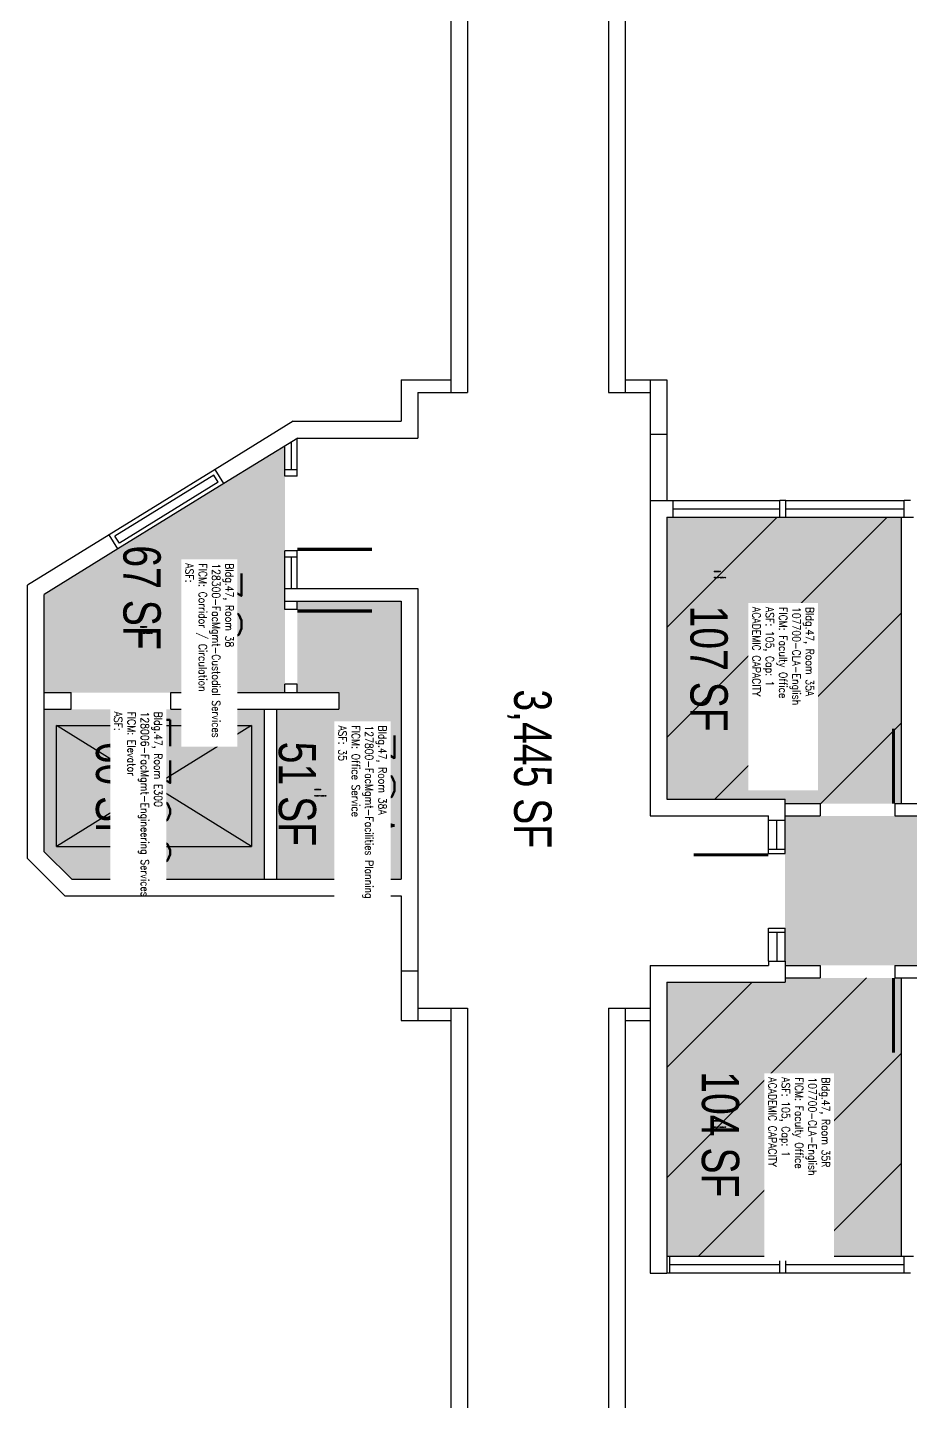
# Model space of a CAD drawing. Header units: inches. Extents: x 0 to 3310, y -908 to 1330.
# Drawn here: x 1376 to 1801, y -68 to 594 of the extents above; entities that cross this region are included whole.
import ezdxf
from ezdxf.enums import TextEntityAlignment as Align

# ---------------------------------------------------------------- set-up
doc = ezdxf.new("R2010")
doc.units = ezdxf.units.IN
doc.header["$LTSCALE"] = 0.25
doc.header["$MEASUREMENT"] = 0
for name, color, linetype in [('A-DOOR', 2, 'CONTINUOUS'), ('A-FLOR', 3, 'CONTINUOUS'), ('A-GLAZ', 1, 'CONTINUOUS'), ('A-GLAZ-SILL', 2, 'CONTINUOUS'), ('A-IDEN-CNUM', 7, 'CONTINUOUS'), ('A-IDEN-RNUM', 7, 'CONTINUOUS'), ('A-IDEN-SNUM', 4, 'CONTINUOUS'), ('A-IDEN-VNUM', 4, 'CONTINUOUS'), ('A-WALL', 5, 'CONTINUOUS'), ('AREA-TEXT', 3, 'CONTINUOUS'), ('Rooms-Capacity', 4, 'CONTINUOUS'), ('Rooms-Category-Color', 7, 'CONTINUOUS'), ('Rooms-College-Color', 7, 'CONTINUOUS'), ('Rooms-Department-Color', 7, 'CONTINUOUS'), ('Rooms-Division-Color', 7, 'CONTINUOUS'), ('Rooms-Information', 7, 'CONTINUOUS')]:
    doc.layers.add(name, color=color, linetype=linetype)
doc.styles.add('AREA', font='arial.ttf', dxfattribs={"width": 0.75, "height": 18})
doc.styles.add('ROOMSNUMBER', font='txt.shx', dxfattribs={"height": 0.03})
doc.styles.add('ROOMVNUMBER', font='simplex.shx', dxfattribs={"width": 0.85})

msp = doc.modelspace()

# ---------------------------------------------------------------- hatches: boundary and pattern name
at = {"layer": 'Rooms-Capacity'}
h = msp.add_hatch(dxfattribs=at)
h.set_pattern_fill('ANSI31', color=256, scale=300, style=0)
h.paths.add_polyline_path([(1796.94, 358.28), (1741.44, 358.28), (1738.44, 358.28), (1686.98, 358.28), (1683.98, 358.28), (1683.98, 222.28), (1740.98, 222.28), (1740.98, 220.24), (1793.94, 220.24), (1796.94, 220.24)])
h = msp.add_hatch(dxfattribs=at)
h.set_pattern_fill('ANSI31', color=256, scale=300, style=0)
h.paths.add_polyline_path([(1796.94, 136.24), (1793.94, 136.24), (1740.98, 136.24), (1740.98, 134.2), (1683.98, 134.2), (1683.98, 2.2), (1685.48, 2.2), (1738.44, 2.2), (1741.44, 2.2), (1796.94, 2.2)])
at = {"layer": 'Rooms-Category-Color', "true_color": 0xadadad}
for points in [[(1499.99, 317.78), (1499.99, 317.78), (1499.99, 323.78), (1499.99, 323.78), (1499.99, 339), (1499.99, 381), (1499.99, 392.51), (1470.65, 374.4), (1419.6, 342.89), (1384.03, 320.94), (1384.03, 273.74), (1499.99, 273.74)], [(1489.96, 265.7), (1384.03, 265.7), (1384.03, 197.03), (1397.32, 183.74), (1489.96, 183.74)], [(2579.93, 88.24), (2579.93, 214.24), (2499.98, 214.24), (2453.94, 214.24), (2285.94, 214.24), (2273.94, 214.24), (2045.94, 214.24), (2033.94, 214.24), (1805.94, 214.24), (1793.94, 214.24), (1740.98, 214.24), (1740.98, 212.24), (1740.98, 198.25), (1740.98, 196.24), (1740.98, 158.24), (1740.98, 144.25), (1740.98, 142.24), (1793.94, 142.24), (1805.94, 142.24), (2033.94, 142.24), (2045.94, 142.24), (2273.94, 142.24), (2285.94, 142.24), (2403.94, 142.24), (2403.94, 88.24), (2455.94, 88.24), (2455.94, 142.24), (2529.98, 142.24), (2529.98, 88.24)]]:
    msp.add_hatch(color=253, dxfattribs=at).paths.add_polyline_path(points)
at = {"layer": 'Rooms-Category-Color', "true_color": 0xfa9ba3}
for points in [[(1796.94, 358.28), (1741.44, 358.28), (1738.44, 358.28), (1686.98, 358.28), (1683.98, 358.28), (1683.98, 222.28), (1740.98, 222.28), (1740.98, 220.24), (1793.94, 220.24), (1796.94, 220.24)], [(1555.96, 317.78), (1505.99, 317.78), (1505.99, 273.74), (1525.96, 273.74), (1525.96, 265.7), (1495.96, 265.7), (1495.96, 183.74), (1555.96, 183.74)], [(1796.94, 136.24), (1793.94, 136.24), (1740.98, 136.24), (1740.98, 134.2), (1683.98, 134.2), (1683.98, 2.2), (1685.48, 2.2), (1738.44, 2.2), (1741.44, 2.2), (1796.94, 2.2)]]:
    msp.add_hatch(color=241, dxfattribs=at).paths.add_polyline_path(points)
at = {"layer": 'Rooms-College-Color', "true_color": 0xadadad}
for points in [[(1499.99, 317.78), (1499.99, 317.78), (1499.99, 323.78), (1499.99, 323.78), (1499.99, 339), (1499.99, 381), (1499.99, 392.51), (1470.65, 374.4), (1419.6, 342.89), (1384.03, 320.94), (1384.03, 273.74), (1499.99, 273.74)], [(1489.96, 265.7), (1384.03, 265.7), (1384.03, 197.03), (1397.32, 183.74), (1489.96, 183.74)], [(2579.93, 88.24), (2579.93, 214.24), (2499.98, 214.24), (2453.94, 214.24), (2285.94, 214.24), (2273.94, 214.24), (2045.94, 214.24), (2033.94, 214.24), (1805.94, 214.24), (1793.94, 214.24), (1740.98, 214.24), (1740.98, 212.24), (1740.98, 198.25), (1740.98, 196.24), (1740.98, 158.24), (1740.98, 144.25), (1740.98, 142.24), (1793.94, 142.24), (1805.94, 142.24), (2033.94, 142.24), (2045.94, 142.24), (2273.94, 142.24), (2285.94, 142.24), (2403.94, 142.24), (2403.94, 88.24), (2455.94, 88.24), (2455.94, 142.24), (2529.98, 142.24), (2529.98, 88.24)]]:
    msp.add_hatch(color=253, dxfattribs=at).paths.add_polyline_path(points)
at = {"layer": 'Rooms-College-Color', "true_color": 0xb2d6e9}
for points in [[(1796.94, 358.28), (1741.44, 358.28), (1738.44, 358.28), (1686.98, 358.28), (1683.98, 358.28), (1683.98, 222.28), (1740.98, 222.28), (1740.98, 220.24), (1793.94, 220.24), (1796.94, 220.24)], [(1796.94, 136.24), (1793.94, 136.24), (1740.98, 136.24), (1740.98, 134.2), (1683.98, 134.2), (1683.98, 2.2), (1685.48, 2.2), (1738.44, 2.2), (1741.44, 2.2), (1796.94, 2.2)]]:
    msp.add_hatch(color=254, dxfattribs=at).paths.add_polyline_path(points)
at = {"layer": 'Rooms-College-Color', "true_color": 0x80bc67}
msp.add_hatch(color=83, dxfattribs=at).paths.add_polyline_path([(1555.96, 317.78), (1505.99, 317.78), (1505.99, 273.74), (1525.96, 273.74), (1525.96, 265.7), (1495.96, 265.7), (1495.96, 183.74), (1555.96, 183.74)])
at = {"layer": 'Rooms-Department-Color', "true_color": 0xacacac}
for points in [[(1499.99, 317.78), (1499.99, 317.78), (1499.99, 323.78), (1499.99, 323.78), (1499.99, 339), (1499.99, 381), (1499.99, 392.51), (1470.65, 374.4), (1419.6, 342.89), (1384.03, 320.94), (1384.03, 273.74), (1499.99, 273.74)], [(1489.96, 265.7), (1384.03, 265.7), (1384.03, 197.03), (1397.32, 183.74), (1489.96, 183.74)], [(2579.93, 88.24), (2579.93, 214.24), (2499.98, 214.24), (2453.94, 214.24), (2285.94, 214.24), (2273.94, 214.24), (2045.94, 214.24), (2033.94, 214.24), (1805.94, 214.24), (1793.94, 214.24), (1740.98, 214.24), (1740.98, 212.24), (1740.98, 198.25), (1740.98, 196.24), (1740.98, 158.24), (1740.98, 144.25), (1740.98, 142.24), (1793.94, 142.24), (1805.94, 142.24), (2033.94, 142.24), (2045.94, 142.24), (2273.94, 142.24), (2285.94, 142.24), (2403.94, 142.24), (2403.94, 88.24), (2455.94, 88.24), (2455.94, 142.24), (2529.98, 142.24), (2529.98, 88.24)]]:
    msp.add_hatch(color=253, dxfattribs=at).paths.add_polyline_path(points)
at = {"layer": 'Rooms-Department-Color', "true_color": 0xb2d6e9}
for points in [[(1796.94, 358.28), (1741.44, 358.28), (1738.44, 358.28), (1686.98, 358.28), (1683.98, 358.28), (1683.98, 222.28), (1740.98, 222.28), (1740.98, 220.24), (1793.94, 220.24), (1796.94, 220.24)], [(1796.94, 136.24), (1793.94, 136.24), (1740.98, 136.24), (1740.98, 134.2), (1683.98, 134.2), (1683.98, 2.2), (1685.48, 2.2), (1738.44, 2.2), (1741.44, 2.2), (1796.94, 2.2)]]:
    msp.add_hatch(color=254, dxfattribs=at).paths.add_polyline_path(points)
at = {"layer": 'Rooms-Department-Color', "true_color": 0x80bc67}
msp.add_hatch(color=83, dxfattribs=at).paths.add_polyline_path([(1555.96, 317.78), (1505.99, 317.78), (1505.99, 273.74), (1525.96, 273.74), (1525.96, 265.7), (1495.96, 265.7), (1495.96, 183.74), (1555.96, 183.74)])
at = {"layer": 'Rooms-Division-Color', "true_color": 0xadadad}
for points in [[(1499.99, 317.78), (1499.99, 317.78), (1499.99, 323.78), (1499.99, 323.78), (1499.99, 339), (1499.99, 381), (1499.99, 392.51), (1470.65, 374.4), (1419.6, 342.89), (1384.03, 320.94), (1384.03, 273.74), (1499.99, 273.74)], [(1489.96, 265.7), (1384.03, 265.7), (1384.03, 197.03), (1397.32, 183.74), (1489.96, 183.74)], [(2579.93, 88.24), (2579.93, 214.24), (2499.98, 214.24), (2453.94, 214.24), (2285.94, 214.24), (2273.94, 214.24), (2045.94, 214.24), (2033.94, 214.24), (1805.94, 214.24), (1793.94, 214.24), (1740.98, 214.24), (1740.98, 212.24), (1740.98, 198.25), (1740.98, 196.24), (1740.98, 158.24), (1740.98, 144.25), (1740.98, 142.24), (1793.94, 142.24), (1805.94, 142.24), (2033.94, 142.24), (2045.94, 142.24), (2273.94, 142.24), (2285.94, 142.24), (2403.94, 142.24), (2403.94, 88.24), (2455.94, 88.24), (2455.94, 142.24), (2529.98, 142.24), (2529.98, 88.24)]]:
    msp.add_hatch(color=253, dxfattribs=at).paths.add_polyline_path(points)
at = {"layer": 'Rooms-Division-Color', "true_color": 0xb2d6e9}
for points in [[(1796.94, 358.28), (1741.44, 358.28), (1738.44, 358.28), (1686.98, 358.28), (1683.98, 358.28), (1683.98, 222.28), (1740.98, 222.28), (1740.98, 220.24), (1793.94, 220.24), (1796.94, 220.24)], [(1796.94, 136.24), (1793.94, 136.24), (1740.98, 136.24), (1740.98, 134.2), (1683.98, 134.2), (1683.98, 2.2), (1685.48, 2.2), (1738.44, 2.2), (1741.44, 2.2), (1796.94, 2.2)]]:
    msp.add_hatch(color=254, dxfattribs=at).paths.add_polyline_path(points)
at = {"layer": 'Rooms-Division-Color', "true_color": 0x80bc67}
msp.add_hatch(color=83, dxfattribs=at).paths.add_polyline_path([(1555.96, 317.78), (1505.99, 317.78), (1505.99, 273.74), (1525.96, 273.74), (1525.96, 265.7), (1495.96, 265.7), (1495.96, 183.74), (1555.96, 183.74)])

# ---------------------------------------------------------------- linework, layer by layer
at = {"layer": 'A-DOOR', "elevation": 0}
msp.add_lwpolyline([(1505.99, 342.75, 1.5, 1.5, 0), (1541.99, 342.75, 0, 0, 0), (1541.99, 342, 0, 0, 0.414214), (1505.99, 378, 0, 0, 0.414214)], format="xyseb", dxfattribs=at)
at = {"layer": 'A-DOOR'}
for points in [[(1505.99, 313.01, 1.5, 1.5, 0), (1541.99, 313.01, 0, 0, 0), (1541.99, 313.76, 0, 0, -0.414214), (1505.99, 277.76, 0, 0, -0.414214)], [(1793.19, 220.24, 1.5, 1.5, 0), (1793.19, 256.24, 0, 0, 0), (1793.94, 256.24, 0, 0, 0.414214), (1757.94, 220.24, 0, 0, 0.414214)], [(1732.94, 195.49, 1.5, 1.5, 0), (1696.94, 195.49, 0, 0, 0), (1696.94, 196.24, 0, 0, 0.414214), (1732.94, 160.24, 0, 0, 0.414214)], [(1793.19, 136.24, 1.5, 1.5, 0), (1793.19, 100.24, 0, 0, 0), (1793.94, 100.24, 0, 0, -0.414214), (1757.94, 136.24, 0, 0, -0.414214)]]:
    msp.add_lwpolyline(points, format="xyseb", dxfattribs=at)
at = {"layer": 'A-FLOR'}
for p, q in [((1390.03, 199.52, 0), (1390.03, 257.78)), ((1390.03, 257.78, 0), (1483.96, 257.78, 0)), ((1483.96, 257.78, 0), (1390.03, 199.52, 0)), ((1483.96, 199.52, 0), (1390.03, 257.78)), ((1483.96, 257.78, 0), (1483.96, 199.52, 0)), ((1390.03, 199.52, 0), (1483.96, 199.52, 0))]:
    msp.add_line(p, q, dxfattribs=at)
at = {"layer": 'A-GLAZ'}
for p, q in [((1502.99, 394.36), (1502.99, 381)), ((1465.78, 378.49), (1418.13, 349.08)), ((1467.9, 375.06), (1465.78, 378.49)), ((1467.9, 375.06), (1420.25, 345.65)), ((1686.98, 362.3), (1738.44, 362.3, 0)), ((1741.44, 362.3, 0), (1798.44, 362.3, 0)), ((1420.25, 345.65), (1418.13, 349.08)), ((1502.99, 339), (1502.99, 323.78)), ((1736.96, 198.25), (1736.96, 212.24)), ((1736.96, 158.24), (1736.96, 144.25)), ((1685.48, -1.85), (1738.44, -1.85, 0)), ((1741.44, -1.85, 0), (1798.44, -1.85, 0))]:
    msp.add_line(p, q, dxfattribs=at)
at = {"layer": 'A-GLAZ-SILL'}
for p, q in [((1499.99, 381), (1499.99, 392.51)), ((1505.99, 381), (1505.99, 396.22)), ((1466.43, 381.25), (1415.37, 349.73)), ((1470.65, 374.4), (1419.6, 342.89)), ((1686.98, 366.32), (1738.44, 366.32)), ((1741.44, 366.32), (1798.44, 366.32)), ((1686.98, 358.28), (1738.44, 358.28)), ((1741.44, 358.28), (1796.94, 358.28)), ((1499.99, 323.78), (1499.99, 339)), ((1505.99, 323.78), (1505.99, 339)), ((1732.94, 198.25), (1732.94, 212.24)), ((1740.98, 198.25), (1740.98, 212.24)), ((1732.94, 144.25), (1732.94, 158.24)), ((1740.98, 144.25), (1740.98, 158.24)), ((1685.48, 2.2), (1738.44, 2.2)), ((1741.44, 2.2), (1796.94, 2.2)), ((1685.48, -5.87), (1738.44, -5.87)), ((1741.44, -5.87), (1798.44, -5.87))]:
    msp.add_line(p, q, dxfattribs=at)
at = {"layer": 'A-WALL'}
for p, q in [((1579.96, 778.35), (1579.96, 418.35, 0)), ((1588, 778.35), (1588, 418.35, 0)), ((1655.94, 778.35), (1655.94, 418.35)), ((1663.98, 778.35), (1663.98, 418.35)), ((1555.96, 424.35), (1579.96, 424.35)), ((1555.96, 424.35, 0), (1555.96, 404.4, 0)), ((1663.98, 424.35), (1675.98, 424.35)), ((1675.98, 424.35), (1675.98, 398.28)), ((1675.98, 424.35), (1683.98, 424.35)), ((1683.98, 424.35), (1683.98, 398.28)), ((1564, 418.35), (1588, 418.35)), ((1564, 418.35, 0), (1564, 396.36, 0)), ((1655.94, 418.35), (1675.98, 418.35)), ((1503.94, 404.4), (1466.43, 381.25)), ((1503.94, 404.4), (1555.96, 404.4)), ((1675.98, 398.28), (1683.98, 398.28)), ((1675.98, 398.28), (1675.98, 214.24)), ((1683.98, 398.28), (1683.98, 366.32)), ((1506.22, 396.36), (1470.65, 374.4)), ((1506.22, 396.36), (1564, 396.36)), ((1470.65, 374.4), (1466.43, 381.25)), ((1505.99, 381), (1499.99, 381)), ((1499.99, 378), (1499.99, 381)), ((1505.99, 378), (1499.99, 378)), ((1505.99, 378), (1505.99, 381)), ((1675.98, 366.32), (1686.98, 366.32)), ((1686.98, 366.32), (1686.98, 358.28)), ((1738.44, 366.36), (1741.44, 366.36)), ((1738.44, 358.28), (1738.44, 366.36)), ((1741.44, 358.28), (1741.44, 366.36)), ((1798.44, 366.36), (1801.44, 366.36)), ((1798.44, 358.28), (1798.44, 366.36)), ((1683.98, 358.28), (1686.98, 358.28)), ((1683.98, 358.28), (1683.98, 222.28)), ((1738.44, 358.28), (1741.44, 358.28)), ((1796.94, 358.28), (1802.94, 358.28)), ((1796.94, 358.28, 0), (1796.94, 220.24, 0)), ((1415.37, 349.73), (1375.99, 325.42)), ((1419.6, 342.89), (1415.37, 349.73)), ((1419.6, 342.89), (1384.03, 320.94)), ((1505.99, 342), (1499.99, 342)), ((1499.99, 339), (1499.99, 342)), ((1505.99, 339), (1499.99, 339)), ((1505.99, 339), (1505.99, 342)), ((1375.99, 317.78), (1375.99, 325.42)), ((1375.99, 193.7), (1375.99, 317.78)), ((1384.03, 197.03, 0), (1384.03, 320.94)), ((1499.99, 323.78), (1564, 323.78)), ((1499.99, 317.78), (1499.99, 323.78)), ((1499.99, 313.76), (1499.99, 323.78)), ((1499.99, 317.78), (1555.96, 317.78)), ((1505.99, 313.76), (1505.99, 317.78)), ((1555.96, 317.78), (1555.96, 183.74, 0)), ((1564, 323.78, 0), (1564, 115.7, 0)), ((1505.99, 313.76), (1499.99, 313.76)), ((1384.03, 273.74), (1396.99, 273.74)), ((1396.99, 265.7), (1396.99, 273.74)), ((1444.99, 265.7), (1444.99, 273.74)), ((1444.99, 273.74), (1525.96, 273.74)), ((1505.99, 277.76), (1499.99, 277.76)), ((1499.99, 273.74), (1499.99, 277.76)), ((1505.99, 273.74), (1505.99, 277.76)), ((1525.96, 273.74, 0), (1525.96, 265.7, 0)), ((1384.03, 265.7), (1396.99, 265.7)), ((1444.99, 265.7), (1525.96, 265.7)), ((1489.96, 265.7, 0), (1489.96, 183.74, 0)), ((1495.96, 265.7, 0), (1495.96, 183.74, 0)), ((1683.98, 222.28), (1740.98, 222.28)), ((1740.98, 212.24), (1740.98, 222.28)), ((1740.98, 220.24), (1757.94, 220.24)), ((1757.94, 220.24, 0), (1757.94, 214.24, 0)), ((1793.94, 220.24), (1805.94, 220.24)), ((1793.94, 220.24, 0), (1793.94, 214.24, 0)), ((1675.98, 214.24), (1732.94, 214.24)), ((1732.94, 212.24), (1732.94, 214.24)), ((1732.94, 212.24), (1740.98, 212.24)), ((1740.98, 214.24), (1757.94, 214.24)), ((1793.94, 214.24), (1805.94, 214.24)), ((1393.99, 175.7), (1375.99, 193.7, 0)), ((1397.32, 183.74, 0), (1384.03, 197.03, 0)), ((1732.94, 196.24), (1732.94, 198.25)), ((1732.94, 198.25), (1740.98, 198.25)), ((1732.94, 196.24), (1740.98, 196.24)), ((1740.98, 196.24), (1740.98, 198.25)), ((1397.32, 183.74, 0), (1555.96, 183.74, 0)), ((1393.99, 175.7, 0), (1555.96, 175.7, 0)), ((1555.96, 175.7, 0), (1555.96, 115.7, 0)), ((1732.94, 158.24), (1732.94, 160.24)), ((1732.94, 160.24), (1740.98, 160.24)), ((1740.98, 158.24), (1740.98, 160.24)), ((1732.94, 158.24), (1740.98, 158.24)), ((1555.96, 139.7, 0), (1564, 139.7, 0)), ((1675.98, 142.24), (1675.98, -5.98)), ((1675.98, 142.24), (1732.94, 142.24)), ((1732.94, 144.25), (1740.98, 144.25)), ((1732.94, 144.25), (1732.94, 142.24)), ((1740.98, 144.25), (1740.98, 134.2)), ((1740.98, 142.24), (1757.94, 142.24)), ((1757.94, 142.24), (1757.94, 136.24)), ((1793.94, 142.24), (1805.94, 142.24)), ((1793.94, 142.24), (1793.94, 136.24)), ((1683.98, 134.2), (1683.98, -5.98)), ((1683.98, 134.2), (1740.98, 134.2)), ((1740.98, 136.24), (1757.94, 136.24)), ((1793.94, 136.24), (1805.94, 136.24)), ((1796.94, 136.24), (1796.94, 2.2)), ((1564, 121.7, 0), (1588, 121.7, 0)), ((1579.96, 121.7, 0), (1579.96, -238.3)), ((1588, 121.7, 0), (1588, -238.3)), ((1655.94, 121.7, 0), (1655.94, -238.3, 0)), ((1655.94, 121.7, 0), (1675.98, 121.7, 0)), ((1663.98, 121.7, 0), (1663.98, -238.3, 0)), ((1555.96, 115.7, 0), (1564, 115.7, 0)), ((1564, 115.7, 0), (1579.96, 115.7, 0)), ((1663.98, 115.7, 0), (1675.98, 115.7, 0)), ((1683.98, 2.2), (1685.48, 2.2)), ((1685.48, -5.87), (1685.48, 2.2)), ((1738.44, -5.87), (1738.44, 2.2)), ((1738.44, 2.2), (1741.44, 2.2)), ((1741.44, -5.87), (1741.44, 2.2)), ((1796.94, 2.2), (1802.94, 2.2)), ((1798.44, -5.87), (1798.44, 2.2)), ((1675.98, -5.98), (1683.98, -5.98)), ((1683.98, -5.87), (1685.48, -5.87)), ((1738.44, -5.87), (1741.44, -5.87)), ((1798.44, -5.87), (1801.44, -5.87))]:
    msp.add_line(p, q, dxfattribs=at)

# ---------------------------------------------------------------- texts
at = {"layer": 'A-IDEN-CNUM', "style": 'ROOMSNUMBER'}
for s, p in [('CAD #047-0_0035-0A', (1706.8, 328.92)), ('CAD #047-0_0038-00', (1430.42, 302.13)), ('CAD #047-0_E300-00', (1428.36, 231.73, 0)), ('CAD #047-0_0038-0A', (1514.31, 223.79)), ('CAD #047-0_0035-0R', (1706.8, 64.15))]:
    msp.add_text(s, height=0.36, dxfattribs=at).set_placement(p)
at = {"layer": 'A-IDEN-RNUM', "style": 'ROOMSNUMBER'}
for s, p in [('0035-A0', (1706.8, 331.92)), ('0038-00', (1430.42, 305.13)), ('E300-00', (1428.36, 234.73, 0)), ('0038-A0', (1514.31, 226.79)), ('0035-R0', (1706.8, 67.15))]:
    msp.add_text(s, height=0.36, dxfattribs=at).set_placement(p)
at = {"layer": 'A-IDEN-SNUM', "style": 'ROOMSNUMBER'}
for s, p in [('04700035A0', (1706.8, 331.92)), ('0470003800', (1430.42, 305.13)), ('0470E30000', (1428.36, 234.73, 0)), ('04700038A0', (1514.31, 226.79)), ('04700035R0', (1706.8, 67.15))]:
    msp.add_text(s, height=0.36, dxfattribs=at).set_placement(p)
at = {"layer": 'A-IDEN-VNUM', "style": 'ROOMVNUMBER', "width": 0.85}
for s, p in [('38', (1452.09, 335.99)), ('35A', (1725.29, 314.94)), ('E300', (1417.81, 264.58)), ('38A', (1525.84, 257.89)), ('35R', (1732.99, 88.34))]:
    msp.add_text(s, height=27, rotation=270, dxfattribs=at).set_placement(p)
at = {"layer": 'AREA-TEXT', "style": 'AREA', "width": 0.75}
for s, p in [('67 SF', (1431.18, 319.49)), ('107 SF', (1704.38, 285.24)), ('3,445 SF', (1619.47, 236.99)), ('60 SF', (1417.97, 224.89)), ('51 SF', (1506.02, 224.89)), ('104 SF', (1709.88, 60.84))]:
    msp.add_text(s, height=18, rotation=270, dxfattribs=at).set_placement(p, align=Align.MIDDLE_CENTER)

# ---------------------------------------------------------------- next in the draw order: texts
at = {"layer": 'Rooms-Information', "width": 86.4, "attachment_point": 7, "rotation": 270, "style": 'ROOMVNUMBER', "bg_fill": 3, "box_fill_scale": 1.5, "bg_fill_color": 256, "bg_fill_true_color": 13158600, "bg_fill_transparency": 0}
for s, insert, char_height in [('Bldg.47, Room 38^M^J128300-FacMgmt-Custodial Services^M^JFICM: Corridor / Circulation^M^JASF: ', (1452.09, 335.99), 3.8571), ('Bldg.47, Room 35A^M^J107700-CLA-English^M^JFICM: Faculty Office^M^JASF: 105, Cap: 1^M^JACADEMIC CAPACITY', (1725.29, 314.94), 3.85714), ('Bldg.47, Room E300^M^J128006-FacMgmt-Engineering Services^M^JFICM: Elevator^M^JASF: ', (1417.81, 264.58), 3.8571), ('Bldg.47, Room 38A^M^J127800-FacMgmt-Facilities Planning^M^JFICM: Office Service^M^JASF: 35', (1525.84, 257.89), 3.8571), ('Bldg.47, Room 35R^M^J107700-CLA-English^M^JFICM: Faculty Office^M^JASF: 105, Cap: 1^M^JACADEMIC CAPACITY', (1732.99, 88.34), 3.85714)]:
    msp.add_mtext(s, dxfattribs=dict(at, insert=insert, char_height=char_height))

doc.saveas('drawing.dxf')
